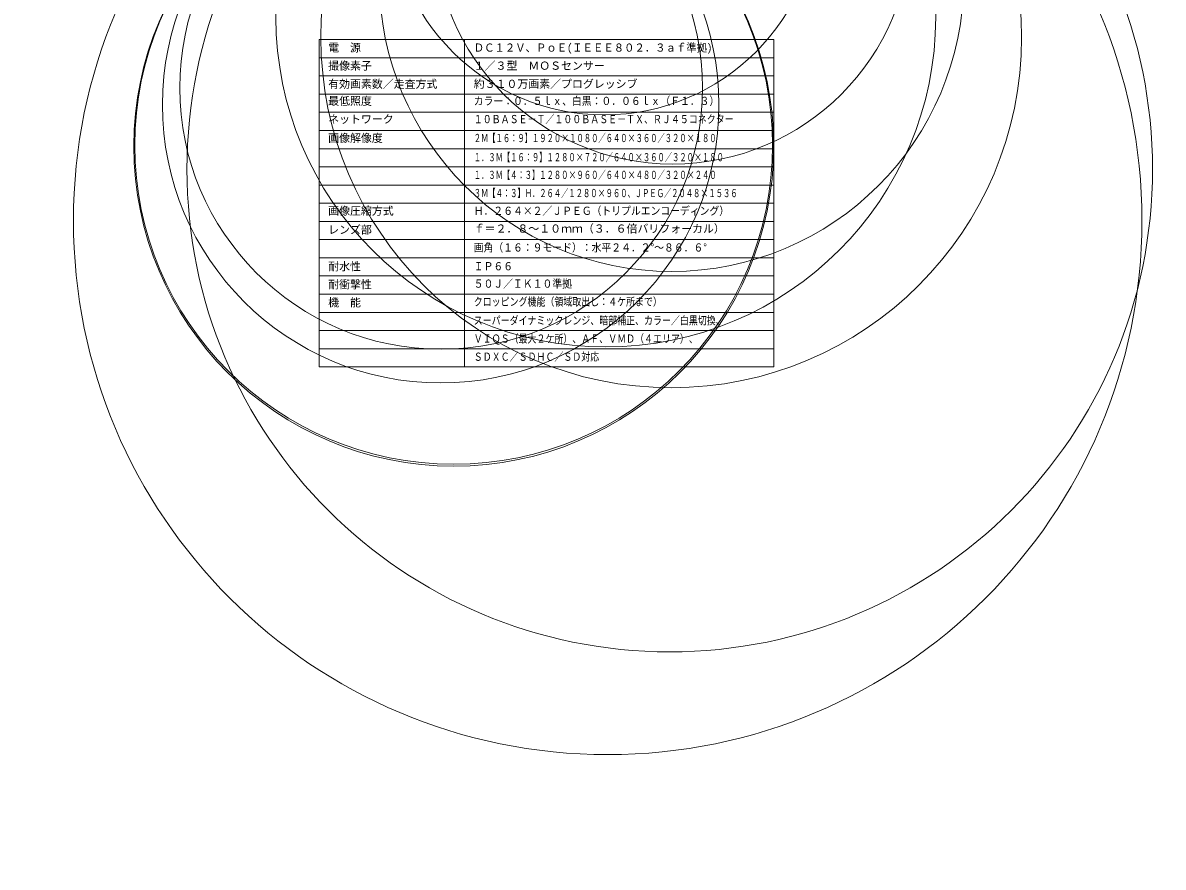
# Model space of a CAD drawing. Units: millimetres, scale not verified. Extents: x -11546 to 11816, y -1356 to 23432.
# Drawn here: x -143.9 to 169.5, y -254 to -21.9 of the extents above; entities that cross this region are included whole.
import ezdxf
from ezdxf.enums import TextEntityAlignment as Align

# ---------------------------------------------------------------- set-up
doc = ezdxf.new("R2010")
doc.units = ezdxf.units.MM
doc.header["$LTSCALE"] = 0.125
doc.layers.add('0-1_WAKU', color=1, linetype='Continuous', lineweight=18)
doc.layers.add('0-4_GAIKEI', color=1, linetype='Continuous', lineweight=18)
doc.layers.add('0-3_MOJI1', color=7, linetype='Continuous')
doc.styles.add('ＭＳ ゴシック', font='')
doc.styles.get('ＭＳ ゴシック').set_extended_font_data('MS Gothic')

msp = doc.modelspace()

# ---------------------------------------------------------------- linework, layer by layer
at = {"layer": '0-1_WAKU', "color": 4}
for p, q in [((-62.4904, -26.4847), (62.5096, -26.4847)), ((-22.4904, -26.4847), (-22.4904, -116.4847)), ((62.5096, -26.4847), (62.5096, -116.4847))]:
    msp.add_line(p, q, dxfattribs=at)
at = {"layer": '0-1_WAKU'}
for p, q in [((-62.4904, -31.4847), (62.5096, -31.4847)), ((-62.4904, -36.4847), (62.5096, -36.4847)), ((-62.4904, -41.4847), (62.5096, -41.4847)), ((-62.4904, -46.4847), (62.5096, -46.4847)), ((-62.4904, -51.4847), (62.5096, -51.4847)), ((-62.4904, -56.4847), (62.5096, -56.4847)), ((-62.4904, -61.4847), (62.5096, -61.4847)), ((-62.4904, -66.4847), (62.5096, -66.4847)), ((-62.4904, -71.4847), (62.5096, -71.4847)), ((-62.4904, -76.4847), (62.5096, -76.4847)), ((62.5096, -81.4847), (-62.4904, -81.4847)), ((62.5096, -86.4847), (-62.4904, -86.4847)), ((62.5096, -91.4847), (-62.4904, -91.4847)), ((62.5096, -96.4847), (-62.4904, -96.4847)), ((62.5096, -101.4847), (-62.4904, -101.4847)), ((62.5096, -106.4847), (-62.4904, -106.4847)), ((62.5096, -111.4847), (-62.4904, -111.4847))]:
    msp.add_line(p, q, dxfattribs=at)
at = {"layer": '0-1_WAKU', "color": 4}
msp.add_lwpolyline([(-62.4904, -26.4847), (-62.4904, -116.4847), (62.5096, -116.4847)], dxfattribs=at)
at = {"layer": '0-4_GAIKEI', "color": 7}
for centre, radius in [((24.0375, -643.0508), 713.1818), ((27.9581, -286.822), 356.9315)]:
    msp.add_circle(centre, radius, dxfattribs=at)
at = {"layer": '0-4_GAIKEI'}
for centre, radius in [((27.3056, -319.4039), 388.9165), ((28.1433, -202.7317), 272.2412), ((16.8186, -76.2524), 146.8143), ((33.8716, -62.1232), 132.6849), ((16.3042, -20.3011), 90.6691), ((34.2793, -25.915), 96.283), ((34.3639, -9.9349), 80.3027), ((15.878, 11.6898), 58.8672), ((34.6299, 4.9181), 65.6394), ((-25.4783, -55.8414), 87.911), ((-25.4955, -55.5834), 87.6451), ((-29.0837, -44.4121), 76.4745), ((-28.9486, -39.7875), 71.8402)]:
    msp.add_circle(centre, radius, dxfattribs=at)

# ---------------------------------------------------------------- texts
at = {"layer": '0-3_MOJI1', "style": 'ＭＳ ゴシック'}
for s, p in [('電\u3000源', (-59.9904, -30.4847)), ('撮像素子', (-59.9904, -35.4519)), ('１／３型\u3000ＭＯＳセンサー', (-19.9904, -35.4519)), ('有効画素数／走査方式', (-59.9904, -40.4519)), ('約３１０万画素／プログレッシブ', (-19.9904, -40.4519)), ('最低照度', (-59.9904, -45.1378)), ('ネットワーク', (-59.9904, -50.1378)), ('画像解像度', (-59.9904, -55.3439)), ('画像圧縮方式', (-59.9904, -75.3439)), ('レンズ部', (-59.9904, -80.539)), ('ｆ＝２．８～１０ｍｍ（３．６倍バリフォーカル）', (-19.9904, -80.2362)), ('耐水性', (-59.9904, -90.6158)), ('耐衝撃性', (-59.9904, -95.5892)), ('機\u3000能', (-59.9904, -100.5481))]:
    msp.add_text(s, height=2.199, dxfattribs=at).set_placement(p, align=Align.BOTTOM_LEFT)
for s, width, p in [('ＤＣ１２Ｖ、ＰｏＥ(ＩＥＥＥ８０２．３ａｆ準拠)', 0.95, (-19.9904, -30.4847)), ('カラー：０．５ｌｘ、白黒：０．０６ｌｘ（Ｆ１．３）', 0.9, (-19.9904, -45.1378)), ('１０ＢＡＳＥ－Ｔ／１００ＢＡＳＥ－ＴＸ、ＲＪ４５コネクター', 0.8, (-19.9904, -50.1378)), ('２Ｍ【１６：９】１９２０×１０８０／６４０×３６０／３２０×１８０', 0.65, (-19.9904, -55.3439)), ('１．３Ｍ【１６：９】１２８０×７２０／６４０×３６０／３２０×１８０', 0.65, (-19.9904, -60.6125)), ('１．３Ｍ【４：３】１２８０×９６０／６４０×４８０／３２０×２４０', 0.65, (-19.9904, -65.4758)), ('３Ｍ【４：３】Ｈ．２６４／１２８０×９６０、ＪＰＥＧ／２０４８×１５３６', 0.65, (-19.9904, -70.4742)), ('Ｈ．２６４×２／ＪＰＥＧ（トリプルエンコーディング）', 0.9, (-19.9904, -75.3439)), ('画角（１６：９モード）：水平２４．２°～８６．６°', 0.9, (-19.9904, -85.4314)), ('ＩＰ６６', 0.9, (-19.9904, -90.5795)), ('５０Ｊ／ＩＫ１０準拠', 0.9, (-19.9904, -95.3687)), ('クロッピング機能（領域取出し：４ケ所まで）', 0.8, (-19.9904, -100.3293)), ('スーパーダイナミックレンジ、暗部補正、カラー／白黒切換、', 0.8, (-19.9904, -105.4847)), ('ＶＩＱＳ（最大２ケ所）、ＡＦ、ＶＭＤ（４エリア）、', 0.8, (-19.9904, -110.4847)), ('ＳＤＸＣ／ＳＤＨＣ／ＳＤ対応', 0.8, (-19.9904, -115.4581))]:
    msp.add_text(s, height=2.199, dxfattribs=dict(at, width=width)).set_placement(p, align=Align.BOTTOM_LEFT)

doc.saveas('drawing.dxf')
